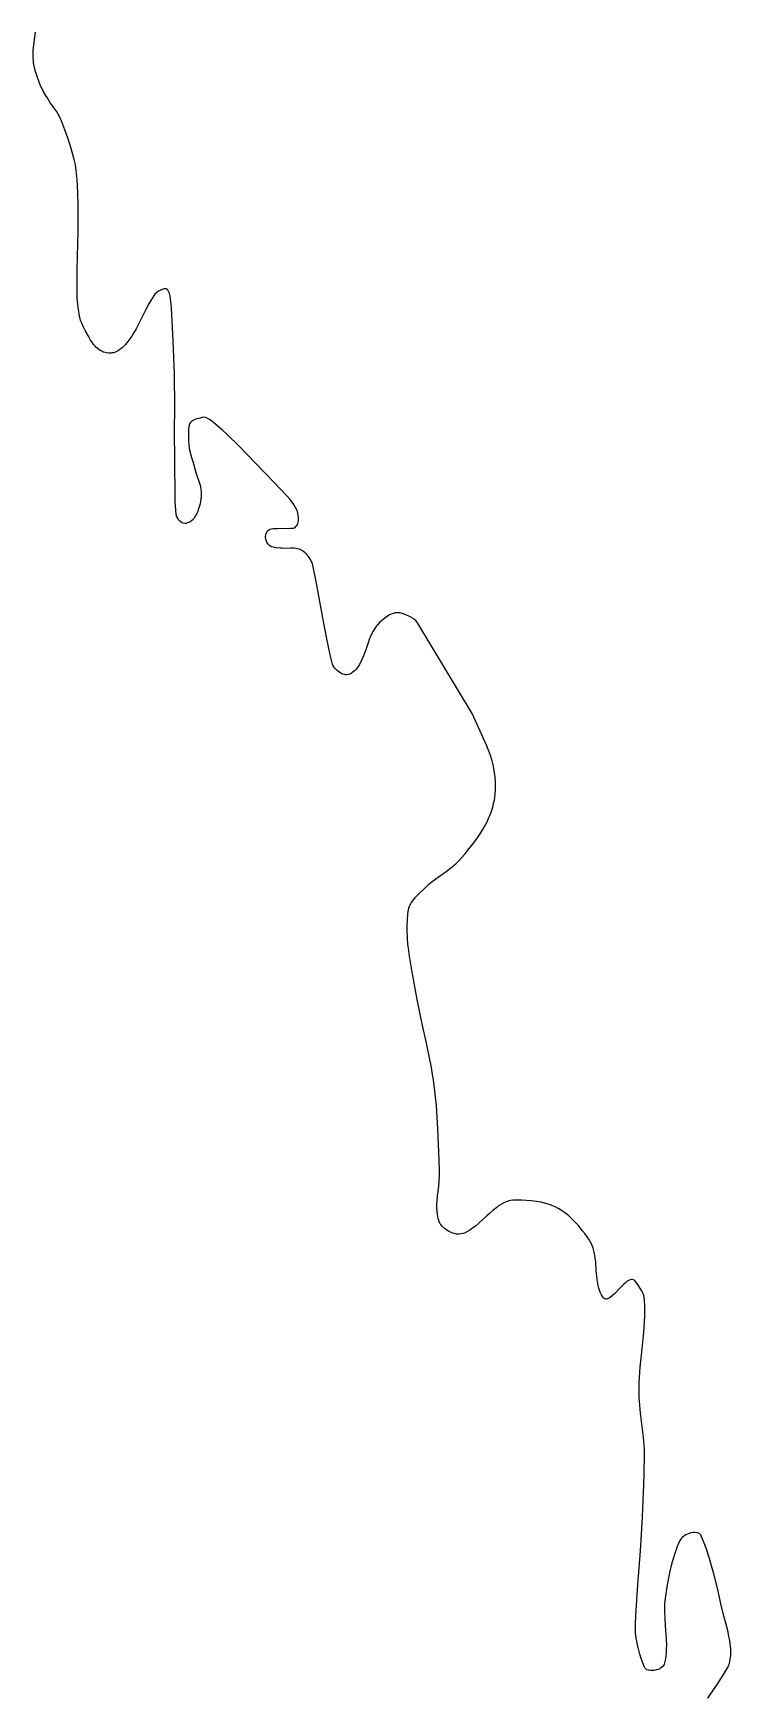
# Model space of a CAD drawing. Header units: millimetres. Extents: x 642261 to 742091, y 6812581 to 6930561.
# Drawn here: x 735624.4 to 735779.1, y 6897575.2 to 6897943.4 of the extents above; entities that cross this region are included whole.
import ezdxf

# ---------------------------------------------------------------- set-up
doc = ezdxf.new("R2010")
doc.units = ezdxf.units.MM
doc.layers.add('LimiteAreaMunicipio', color=10, linetype='Continuous')
doc.layers.add('LimiteRegional', color=10, linetype='Continuous')

# ---------------------------------------------------------------- blocks, each defined once
blk = doc.blocks.new('compartilhadora_AUTOCAD_OD_1_FMEBLOCK2')
at = {"layer": 'LimiteAreaMunicipio', "color": 7, "linetype": 'Continuous'}
blk.add_lwpolyline([(5898.67825, 483.9936), (5900.63615, 486.7847), (5901.56115, 488.2267), (5902.09125, 489.0636), (5902.79425, 490.1856), (5903.10515, 490.7587), (5903.36415, 491.3456), (5903.46825, 491.6448), (5903.58715, 492.1026), (5903.66805, 492.5506), (5903.76725, 493.4526), (5903.79125, 494.3626), (5903.77115, 494.9736), (5903.74205, 495.3816), (5903.65215, 496.2016), (5903.50615, 497.1286), (5903.38615, 497.7487), (5903.10515, 498.9917), (5902.11715, 502.7247), (5901.67225, 504.5777), (5900.98315, 507.6906), (5900.61615, 509.2386), (5900.02815, 511.5466), (5899.38515, 513.8327), (5899.03915, 514.9667), (5898.29225, 517.2107), (5897.88705, 518.3207), (5897.23825, 519.9687), (5897.12575, 520.1712), (5896.89065, 520.4108), (5896.64025, 520.5546), (5896.41025, 520.6347), (5896.24415, 520.6706), (5895.88715, 520.7056), (5895.60115, 520.6996), (5895.40615, 520.6826), (5895.00515, 520.6136), (5894.73525, 520.5457), (5894.20215, 520.3596), (5893.81815, 520.1806), (5893.45915, 519.9707), (5893.29215, 519.8556), (5892.98815, 519.6057), (5892.85415, 519.4728), (5892.67715, 519.2637), (5892.47805, 518.9315), (5891.90325, 517.5866), (5891.56315, 516.6856), (5891.35315, 516.0836), (5890.97115, 514.8747), (5890.71425, 513.9658), (5890.26815, 512.1376), (5889.89415, 510.3017), (5889.67505, 509.0726), (5889.28025, 506.6057), (5889.20615, 506.0576), (5889.11415, 504.9567), (5889.08325, 503.8476), (5889.09115, 503.1046), (5889.15515, 501.6146), (5889.25915, 500.1186), (5889.40515, 498.1236), (5889.46015, 497.1266), (5889.49615, 495.6377), (5889.48305, 494.8956), (5889.42725, 493.9106), (5889.37915, 493.4208), (5889.28015, 492.6877), (5889.04415, 491.5432), (5888.93125, 491.2846), (5888.79415, 491.0927), (5888.68315, 490.9726), (5888.41915, 490.7506), (5888.19015, 490.6026), (5888.02515, 490.5137), (5887.67115, 490.3578), (5887.29315, 490.2357), (5886.77215, 490.1277), (5886.51015, 490.0987), (5886.12615, 490.0896), (5885.94115, 490.1006), (5885.58915, 490.1556), (5885.42515, 490.2006), (5885.19915, 490.2897), (5884.91215, 490.4747), (5884.73065, 490.6792), (5884.62715, 490.8747), (5883.93915, 492.7797), (5883.63315, 493.7397), (5883.23225, 495.1886), (5883.01205, 496.1596), (5882.91915, 496.6467), (5882.79915, 497.3797), (5882.68415, 498.3586), (5882.64615, 498.8498), (5882.61615, 499.5877), (5882.63615, 500.6977), (5882.80215, 503.5087), (5883.19425, 509.1287), (5883.75225, 516.6237), (5884.00515, 520.3726), (5884.21815, 524.1236), (5884.30325, 526.0008), (5884.50915, 531.2537), (5884.58925, 533.8807), (5884.65215, 537.8167), (5884.62715, 539.1536), (5884.58015, 540.0437), (5884.42815, 541.8227), (5884.22425, 543.6007), (5883.92415, 545.9697), (5883.78015, 547.1547), (5883.59905, 548.9326), (5883.53115, 549.8216), (5883.48705, 550.6556), (5883.45715, 552.3247), (5883.49415, 553.9948), (5883.54925, 555.1086), (5883.71615, 557.3376), (5884.05015, 560.6847), (5884.35805, 563.6607), (5884.49205, 565.1497), (5884.64215, 567.3816), (5884.69525, 568.8697), (5884.70515, 569.6126), (5884.69315, 570.7287), (5884.61325, 572.4006), (5884.54505, 572.8986), (5884.46915, 573.2237), (5884.24925, 573.8566), (5884.11015, 574.1647), (5883.78415, 574.7666), (5883.40815, 575.3497), (5883.13725, 575.7277), (5882.57115, 576.4607), (5882.37415, 576.6566), (5882.18465, 576.7657), (5881.93215, 576.8286), (5881.71725, 576.8186), (5881.43515, 576.7457), (5881.07925, 576.5726), (5880.83315, 576.4136), (5880.32205, 576.0096), (5879.92725, 575.6477), (5879.12215, 574.8325), (5878.05415, 573.7266), (5877.54015, 573.2416), (5877.04915, 572.8457), (5876.81525, 572.6916), (5876.51715, 572.5426), (5876.37415, 572.4947), (5876.16905, 572.4586), (5875.93025, 572.4836), (5875.66915, 572.6221), (5875.51215, 572.7857), (5875.25415, 573.1606), (5875.10005, 573.4216), (5874.83215, 573.9706), (5874.71715, 574.2576), (5874.52015, 574.8527), (5874.36325, 575.4737), (5874.27715, 575.8997), (5874.14305, 576.7766), (5874.06815, 577.4506), (5873.95715, 578.8277), (5873.81915, 580.6757), (5873.72115, 581.5836), (5873.58425, 582.4697), (5873.49715, 582.9017), (5873.27525, 583.7366), (5873.13715, 584.1376), (5872.89215, 584.7166), (5872.59305, 585.2636), (5872.42315, 585.5237), (5871.38515, 586.9757), (5870.84115, 587.6936), (5869.97915, 588.7497), (5869.04625, 589.7677), (5868.54915, 590.2587), (5867.84815, 590.8907), (5867.47915, 591.1956), (5866.90415, 591.6388), (5865.98315, 592.2656), (5865.61115, 592.4897), (5864.85315, 592.8917), (5864.07715, 593.2337), (5863.55215, 593.4306), (5862.48715, 593.7577), (5861.68015, 593.9486), (5861.14115, 594.0527), (5860.06115, 594.2116), (5859.52415, 594.2687), (5858.45825, 594.3447), (5857.41215, 594.3786), (5855.41415, 594.3668), (5854.91515, 594.3206), (5854.58315, 594.2537), (5854.36315, 594.1936), (5853.92315, 594.0407), (5853.59415, 593.8977), (5852.93925, 593.5477), (5852.28615, 593.1226), (5851.85225, 592.8057), (5850.98815, 592.1047), (5850.28625, 591.4747), (5849.69915, 590.9476), (5847.99315, 589.3776), (5847.14415, 588.6506), (5846.29715, 588.0067), (5845.87415, 587.7246), (5845.24015, 587.3637), (5844.67815, 587.1136), (5844.39715, 587.0176), (5843.97515, 586.9127), (5843.55415, 586.8567), (5843.34315, 586.8496), (5842.92115, 586.8767), (5842.71115, 586.9126), (5842.39515, 586.9957), (5841.87015, 587.1906), (5841.59815, 587.3116), (5841.18915, 587.5236), (5840.58815, 587.9037), (5840.21015, 588.1985), (5840.03115, 588.3577), (5839.78015, 588.6106), (5839.48115, 588.9746), (5839.35015, 589.1676), (5839.18015, 589.4706), (5839.04615, 589.7897), (5838.99315, 589.9546), (5838.88515, 590.3686), (5838.72415, 591.1987), (5838.63115, 592.0286), (5838.60115, 592.5817), (5838.60375, 593.2949), (5838.60515, 593.6887), (5838.63315, 594.2426), (5838.72715, 595.3496), (5838.83685, 596.3018), (5838.98215, 597.5636), (5839.09715, 598.6696), (5839.17115, 599.7757), (5839.18525, 600.3286), (5839.17015, 601.1567), (5839.00715, 605.0366), (5838.79215, 610.2106), (5838.65025, 612.7976), (5838.46525, 615.3817), (5838.35125, 616.6736), (5838.14815, 618.6107), (5837.81815, 621.0746), (5837.55515, 622.7097), (5837.36425, 623.7957), (5836.94925, 625.9627), (5836.26815, 629.2016), (5835.31415, 633.5096), (5834.84315, 635.6637), (5834.18015, 638.9007), (5833.87915, 640.5237), (5832.91815, 645.8197), (5832.49215, 648.4917), (5832.26215, 650.2746), (5832.16915, 651.1657), (5832.06215, 652.5017), (5831.98915, 654.2786), (5831.98715, 655.1647), (5832.03215, 656.4897), (5832.14015, 657.8087), (5832.22015, 658.4656), (5832.25815, 658.6968), (5832.37205, 659.1466), (5832.53215, 659.5806), (5832.66215, 659.8616), (5832.97215, 660.4056), (5833.24205, 660.7987), (5833.43715, 661.0546), (5833.85725, 661.5556), (5834.54205, 662.2807), (5835.96315, 663.6806), (5836.73615, 664.4026), (5837.27015, 664.8476), (5838.36815, 665.6777), (5840.61425, 667.2507), (5841.71715, 668.0846), (5842.43115, 668.6897), (5842.77825, 669.0107), (5843.28515, 669.5228), (5844.75915, 671.1478), (5845.47015, 671.9796), (5846.49505, 673.2537), (5847.45925, 674.5556), (5847.91525, 675.2186), (5848.76625, 676.5666), (5849.15915, 677.2517), (5849.70415, 678.2927), (5850.14015, 679.2326), (5850.34025, 679.7077), (5850.61515, 680.4266), (5850.97105, 681.5197), (5851.25415, 682.6286), (5851.36715, 683.1896), (5851.44015, 683.6267), (5851.54915, 684.5126), (5851.61015, 685.4126), (5851.62415, 686.0187), (5851.59225, 687.2417), (5851.51715, 688.1636), (5851.44515, 688.7798), (5851.24625, 690.0087), (5851.12105, 690.6196), (5850.82225, 691.8316), (5850.46215, 693.0217), (5850.19015, 693.7997), (5849.99615, 694.3096), (5849.57615, 695.3077), (5846.43015, 702.3236), (5834.28925, 722.4016), (5834.06525, 722.7167), (5833.89415, 722.9066), (5833.50625, 723.2447), (5833.29325, 723.3956), (5832.83625, 723.6667), (5832.35115, 723.9056), (5831.34915, 724.3277), (5830.90825, 724.4826), (5830.68115, 724.5446), (5830.33715, 724.6127), (5829.82215, 724.6556), (5829.48415, 724.6387), (5829.31815, 724.6158), (5829.07515, 724.5597), (5828.47215, 724.3437), (5828.08225, 724.1537), (5827.82815, 724.0087), (5827.33025, 723.6776), (5826.63725, 723.1556), (5826.31125, 722.8876), (5825.84915, 722.4627), (5825.42115, 721.9967), (5825.22015, 721.7427), (5824.67015, 720.9466), (5824.42315, 720.5397), (5824.08725, 719.9136), (5823.79115, 719.2676), (5823.71375, 719.076), (5823.65715, 718.9357), (5823.32315, 717.9746), (5822.91415, 716.6836), (5822.69115, 716.0436), (5822.30715, 715.0777), (5822.03015, 714.4436), (5821.42615, 713.1847), (5821.28915, 712.9367), (5820.97015, 712.4766), (5820.59815, 712.0556), (5820.32715, 711.7947), (5819.74525, 711.3116), (5819.59015, 711.2057), (5819.24725, 711.0408), (5818.87015, 710.9367), (5818.52115, 710.8976), (5818.34515, 710.8976), (5818.08415, 710.9215), (5817.70715, 711.0126), (5817.53115, 711.0846), (5817.28615, 711.2236), (5816.78315, 711.5926), (5816.54115, 711.7927), (5816.19815, 712.1126), (5815.89215, 712.4586), (5815.75615, 712.6416), (5815.52515, 713.0297), (5815.43415, 713.2337), (5815.33115, 713.5557), (5814.91815, 715.3307), (5814.17415, 718.8896), (5813.86335, 720.46), (5813.81615, 720.6988), (5813.13215, 724.3227), (5811.78115, 731.5736), (5811.05515, 735.1957), (5810.98415, 735.4826), (5810.78425, 736.0317), (5810.51015, 736.5526), (5810.28815, 736.8866), (5810.12315, 737.1056), (5809.75225, 737.5357), (5809.33125, 737.9407), (5809.11115, 738.1186), (5808.76915, 738.3546), (5808.23015, 738.6388), (5807.65715, 738.8386), (5807.35715, 738.9076), (5806.97615, 738.9627), (5806.72225, 738.9826), (5806.21115, 738.9897), (5804.67415, 738.9257), (5804.16405, 738.9356), (5803.91015, 738.9566), (5802.83725, 739.0536), (5802.30815, 739.1577), (5801.95715, 739.2827), (5801.78315, 739.3666), (5801.52115, 739.5247), (5801.35015, 739.6566), (5801.07305, 739.9577), (5800.87015, 740.2916), (5800.77015, 740.5247), (5800.63415, 740.9907), (5800.58215, 741.3836), (5800.57915, 741.5947), (5800.61015, 741.9156), (5800.69215, 742.2316), (5800.75425, 742.3836), (5800.92415, 742.6656), (5801.03525, 742.7937), (5801.23515, 742.9626), (5801.45515, 743.0957), (5801.60215, 743.1637), (5801.89815, 743.2587), (5802.34325, 743.3226), (5803.24415, 743.3437), (5806.09415, 743.3797), (5806.32515, 743.3787), (5806.63015, 743.3787), (5806.78115, 743.4027), (5807.00615, 743.4966), (5807.11815, 743.5796), (5807.32915, 743.7866), (5807.44715, 743.9286), (5807.63615, 744.2217), (5807.70725, 744.3727), (5807.81225, 744.6787), (5807.87015, 744.9887), (5807.88915, 745.1966), (5807.88525, 745.6096), (5807.80425, 746.3547), (5807.72915, 746.7297), (5807.56525, 747.2896), (5807.32825, 747.8387), (5807.17815, 748.1066), (5806.68325, 748.8756), (5806.42925, 749.2336), (5806.03425, 749.7456), (5805.39025, 750.4777), (5800.70015, 755.4086), (5798.34115, 757.8546), (5794.76425, 761.4887), (5791.98715, 764.2208), (5791.03325, 765.1027), (5789.06115, 766.8017), (5788.38515, 767.3266), (5788.02825, 767.5607), (5787.47015, 767.8666), (5787.23115, 767.9491), (5786.91615, 767.9877), (5786.52115, 767.9557), (5786.25615, 767.9007), (5785.73815, 767.7506), (5785.08515, 767.5466), (5784.76815, 767.4277), (5784.46725, 767.2796), (5784.32615, 767.1907), (5784.06515, 766.9766), (5783.94725, 766.8477), (5783.79015, 766.6226), (5783.66725, 766.3826), (5783.60515, 766.2227), (5783.52015, 765.9016), (5783.46825, 765.4186), (5783.48915, 764.4486), (5783.50915, 762.8077), (5783.55115, 761.9877), (5783.65515, 761.1727), (5783.74015, 760.7677), (5784.17525, 759.0848), (5784.48615, 757.9777), (5785.13615, 755.7737), (5786.05225, 752.9237), (5786.13645, 752.587), (5786.23915, 752.0126), (5786.29315, 751.3936), (5786.30415, 750.9797), (5786.27715, 750.1586), (5786.25315, 749.8847), (5786.17215, 749.3397), (5786.05315, 748.7986), (5785.73615, 747.7196), (5785.47315, 746.9856), (5785.32415, 746.6336), (5785.06015, 746.1196), (5784.73415, 745.6167), (5784.54215, 745.3667), (5784.42315, 745.2326), (5784.16315, 745.0057), (5783.88015, 744.8247), (5783.68415, 744.7257), (5783.28115, 744.5657), (5783.00415, 744.4916), (5782.85715, 744.4717), (5782.63315, 744.4637), (5782.29615, 744.5135), (5782.02725, 744.6207), (5781.82725, 744.7526), (5781.50215, 745.0466), (5781.35915, 745.2016), (5781.16915, 745.4426), (5780.94715, 745.8276), (5780.84425, 746.0996), (5780.80715, 746.2406), (5780.77115, 746.4596), (5780.59315, 748.3766), (5780.53715, 749.3356), (5780.49715, 750.7767), (5780.44415, 757.9767), (5780.43455, 758.7118), (5780.35825, 764.6337), (5780.37315, 766.3976), (5780.43215, 768.7507), (5780.44925, 769.9276), (5780.44925, 771.8846), (5780.40615, 775.7997), (5780.37215, 777.6216), (5780.26415, 781.2656), (5780.11415, 784.9086), (5779.74515, 792.1936), (5779.66415, 793.0806), (5779.39015, 794.8447), (5779.26215, 795.4656), (5779.15515, 795.7657), (5778.99815, 796.0587), (5778.89625, 796.2036), (5778.76265, 796.3336), (5778.56215, 796.4467), (5778.29225, 796.5086), (5778.05015, 796.5036), (5777.77615, 796.4326), (5777.16615, 796.1295), (5776.86315, 795.9487), (5776.43225, 795.6317), (5776.05115, 795.2557), (5775.88625, 795.0426), (5775.15015, 793.9207), (5774.70015, 793.1687), (5773.86215, 791.6318), (5773.19315, 790.2898), (5772.32025, 788.4927), (5771.86115, 787.6036), (5771.29125, 786.6326), (5770.87815, 786.0058), (5770.00015, 784.7747), (5769.48625, 784.1317), (5769.21125, 783.8357), (5768.76325, 783.4147), (5768.26025, 783.0157), (5767.98315, 782.8227), (5767.75015, 782.6787), (5767.27105, 782.4536), (5766.78125, 782.3077), (5766.45325, 782.2517), (5766.23615, 782.2327), (5765.80815, 782.2337), (5765.28515, 782.2956), (5765.02415, 782.3507), (5764.63415, 782.4656), (5764.24915, 782.6217), (5764.05915, 782.7157), (5763.68415, 782.9387), (5763.50015, 783.0676), (5763.22915, 783.2847), (5762.93025, 783.5606), (5762.74925, 783.7467), (5762.42415, 784.1237), (5762.00915, 784.7057), (5761.76315, 785.1087), (5761.29015, 785.9536), (5760.58425, 787.2237), (5760.24815, 787.8586), (5759.79915, 788.8287), (5759.66625, 789.1856), (5759.55115, 789.4946), (5759.44715, 789.8366), (5759.32015, 790.3607), (5759.19515, 791.0207), (5758.99915, 792.3426), (5758.86915, 793.6656), (5758.81705, 794.5033), (5758.77315, 796.3196), (5758.79715, 800.7717), (5758.99515, 809.2086), (5759.02525, 811.7576), (5759.02405, 813.0316), (5759.00115, 814.9427), (5758.91225, 817.8096), (5758.75115, 820.6757), (5758.64015, 822.1087), (5758.57515, 822.7277), (5758.38415, 823.9538), (5758.12215, 825.1687), (5757.91915, 825.9727), (5757.46325, 827.5736), (5757.02015, 828.9846), (5756.70625, 829.9147), (5756.03515, 831.7636), (5755.35225, 833.5087), (5754.97615, 834.3647), (5754.55815, 835.2027), (5754.33025, 835.6137), (5754.17715, 835.8627), (5753.84525, 836.3406), (5753.13925, 837.2676), (5752.80515, 837.7446), (5752.09215, 838.8646), (5751.74915, 839.4337), (5751.25805, 840.3056), (5751.08005, 840.6536), (5750.75115, 841.3587), (5750.45415, 842.0767), (5749.91215, 843.5426), (5749.61315, 844.4317), (5749.48015, 844.8776), (5749.30715, 845.5526), (5749.17425, 846.2356), (5749.12615, 846.5816), (5749.08005, 847.0188), (5749.03015, 847.8957), (5749.02925, 848.7757), (5749.05315, 849.3616), (5749.15325, 850.5277), (5749.31315, 851.7527), (5749.55715, 853.3837)], dxfattribs=at)

msp = doc.modelspace()

# ---------------------------------------------------------------- linework, layer by layer
at = {"layer": 'LimiteRegional', "color": 7, "linetype": 'Continuous'}
msp.add_lwpolyline([(735774.0211, 6897574.222), (735775.979, 6897577.0131), (735776.904, 6897578.4551), (735777.4341, 6897579.292), (735778.1371, 6897580.414), (735778.448, 6897580.9871), (735778.707, 6897581.574), (735778.8111, 6897581.8732), (735778.93, 6897582.331), (735779.0109, 6897582.779), (735779.1101, 6897583.681), (735779.1341, 6897584.591), (735779.114, 6897585.202), (735779.0849, 6897585.61), (735778.995, 6897586.43), (735778.849, 6897587.357), (735778.729, 6897587.9771), (735778.448, 6897589.2201), (735777.46, 6897592.9531), (735777.0151, 6897594.8061), (735776.326, 6897597.919), (735775.959, 6897599.467), (735775.371, 6897601.775), (735774.728, 6897604.0611), (735774.382, 6897605.1951), (735773.6351, 6897607.4391), (735773.2299, 6897608.5491), (735772.5811, 6897610.1971), (735772.4686, 6897610.3996), (735772.2335, 6897610.6392), (735771.9831, 6897610.783), (735771.7531, 6897610.8631), (735771.587, 6897610.899), (735771.23, 6897610.934), (735770.944, 6897610.928), (735770.749, 6897610.911), (735770.348, 6897610.842), (735770.0781, 6897610.7741), (735769.545, 6897610.588), (735769.161, 6897610.409), (735768.802, 6897610.1991), (735768.635, 6897610.084), (735768.331, 6897609.8341), (735768.197, 6897609.7012), (735768.02, 6897609.4921), (735767.8209, 6897609.1599), (735767.2461, 6897607.815), (735766.906, 6897606.914), (735766.696, 6897606.312), (735766.314, 6897605.1031), (735766.0571, 6897604.1942), (735765.611, 6897602.366), (735765.237, 6897600.5301), (735765.0179, 6897599.301), (735764.6231, 6897596.8341), (735764.549, 6897596.286), (735764.457, 6897595.1851), (735764.4261, 6897594.076), (735764.434, 6897593.333), (735764.498, 6897591.843), (735764.602, 6897590.347), (735764.748, 6897588.352), (735764.803, 6897587.355), (735764.839, 6897585.8661), (735764.8259, 6897585.124), (735764.7701, 6897584.139), (735764.722, 6897583.6492), (735764.623, 6897582.9161), (735764.387, 6897581.7716), (735764.2741, 6897581.513), (735764.137, 6897581.3211), (735764.026, 6897581.201), (735763.762, 6897580.979), (735763.533, 6897580.831), (735763.368, 6897580.7421), (735763.014, 6897580.5862), (735762.636, 6897580.4641), (735762.115, 6897580.3561), (735761.853, 6897580.3271), (735761.469, 6897580.318), (735761.284, 6897580.329), (735760.932, 6897580.384), (735760.768, 6897580.429), (735760.542, 6897580.5181), (735760.255, 6897580.7031), (735760.0735, 6897580.9076), (735759.97, 6897581.1031), (735759.282, 6897583.0081), (735758.976, 6897583.9681), (735758.5751, 6897585.417), (735758.3549, 6897586.388), (735758.262, 6897586.8751), (735758.142, 6897587.6081), (735758.027, 6897588.587), (735757.989, 6897589.0782), (735757.959, 6897589.8161), (735757.979, 6897590.9261), (735758.145, 6897593.7371), (735758.5371, 6897599.3571), (735759.0951, 6897606.8521), (735759.348, 6897610.601), (735759.561, 6897614.352), (735759.6461, 6897616.2292), (735759.852, 6897621.4821), (735759.9321, 6897624.1091), (735759.995, 6897628.0451), (735759.97, 6897629.382), (735759.923, 6897630.2721), (735759.771, 6897632.0511), (735759.5671, 6897633.8291), (735759.267, 6897636.1981), (735759.123, 6897637.3831), (735758.9419, 6897639.161), (735758.874, 6897640.05), (735758.8299, 6897640.884), (735758.8, 6897642.5531), (735758.837, 6897644.2232), (735758.8921, 6897645.337), (735759.059, 6897647.566), (735759.393, 6897650.9131), (735759.7009, 6897653.8891), (735759.8349, 6897655.3781), (735759.985, 6897657.61), (735760.0381, 6897659.0981), (735760.048, 6897659.841), (735760.036, 6897660.9571), (735759.9561, 6897662.629), (735759.8879, 6897663.127), (735759.812, 6897663.4521), (735759.5921, 6897664.085), (735759.453, 6897664.3931), (735759.127, 6897664.995), (735758.751, 6897665.5781), (735758.4801, 6897665.9561), (735757.914, 6897666.6891), (735757.717, 6897666.885), (735757.5275, 6897666.9941), (735757.275, 6897667.057), (735757.0601, 6897667.047), (735756.778, 6897666.9741), (735756.4221, 6897666.801), (735756.176, 6897666.642), (735755.6649, 6897666.238), (735755.2701, 6897665.8761), (735754.465, 6897665.0609), (735753.397, 6897663.955), (735752.883, 6897663.47), (735752.392, 6897663.0741), (735752.1581, 6897662.92), (735751.86, 6897662.771), (735751.717, 6897662.7231), (735751.5119, 6897662.687), (735751.2731, 6897662.712), (735751.012, 6897662.8505), (735750.855, 6897663.0141), (735750.597, 6897663.389), (735750.4429, 6897663.65), (735750.175, 6897664.199), (735750.06, 6897664.486), (735749.863, 6897665.0811), (735749.7061, 6897665.7021), (735749.62, 6897666.1281), (735749.4859, 6897667.005), (735749.411, 6897667.679), (735749.3, 6897669.0561), (735749.162, 6897670.9041), (735749.064, 6897671.812), (735748.9271, 6897672.6981), (735748.84, 6897673.1301), (735748.6181, 6897673.965), (735748.48, 6897674.366), (735748.235, 6897674.945), (735747.9359, 6897675.492), (735747.766, 6897675.7521), (735746.728, 6897677.2041), (735746.184, 6897677.922), (735745.322, 6897678.9781), (735744.3891, 6897679.9961), (735743.892, 6897680.4871), (735743.191, 6897681.1191), (735742.822, 6897681.424), (735742.247, 6897681.8672), (735741.326, 6897682.494), (735740.954, 6897682.7181), (735740.196, 6897683.1201), (735739.42, 6897683.4621), (735738.895, 6897683.659), (735737.83, 6897683.9861), (735737.023, 6897684.177), (735736.484, 6897684.2811), (735735.404, 6897684.44), (735734.867, 6897684.4971), (735733.8011, 6897684.5731), (735732.755, 6897684.607), (735730.757, 6897684.5952), (735730.258, 6897684.549), (735729.926, 6897684.4821), (735729.706, 6897684.422), (735729.266, 6897684.2691), (735728.937, 6897684.1261), (735728.2821, 6897683.7761), (735727.629, 6897683.351), (735727.1951, 6897683.0341), (735726.331, 6897682.3331), (735725.6291, 6897681.7031), (735725.042, 6897681.176), (735723.336, 6897679.606), (735722.487, 6897678.879), (735721.64, 6897678.2351), (735721.217, 6897677.953), (735720.583, 6897677.5921), (735720.021, 6897677.342), (735719.74, 6897677.246), (735719.318, 6897677.1411), (735718.897, 6897677.0851), (735718.686, 6897677.078), (735718.264, 6897677.1051), (735718.054, 6897677.141), (735717.738, 6897677.2241), (735717.213, 6897677.419), (735716.941, 6897677.54), (735716.532, 6897677.752), (735715.931, 6897678.1321), (735715.553, 6897678.4269), (735715.374, 6897678.5861), (735715.123, 6897678.839), (735714.824, 6897679.203), (735714.693, 6897679.396), (735714.523, 6897679.699), (735714.389, 6897680.0181), (735714.336, 6897680.183), (735714.228, 6897680.597), (735714.067, 6897681.4271), (735713.974, 6897682.257), (735713.944, 6897682.8101), (735713.9466, 6897683.5233), (735713.948, 6897683.9171), (735713.976, 6897684.471), (735714.07, 6897685.578), (735714.1797, 6897686.5302), (735714.325, 6897687.792), (735714.44, 6897688.898), (735714.514, 6897690.0041), (735714.5281, 6897690.557), (735714.513, 6897691.3851), (735714.35, 6897695.265), (735714.135, 6897700.439), (735713.9931, 6897703.026), (735713.8081, 6897705.6101), (735713.6941, 6897706.902), (735713.491, 6897708.8391), (735713.161, 6897711.303), (735712.898, 6897712.9381), (735712.7071, 6897714.0241), (735712.2921, 6897716.1911), (735711.611, 6897719.43), (735710.657, 6897723.738), (735710.186, 6897725.8921), (735709.523, 6897729.1291), (735709.222, 6897730.7521), (735708.261, 6897736.0481), (735707.835, 6897738.7201), (735707.605, 6897740.503), (735707.512, 6897741.3941), (735707.405, 6897742.7301), (735707.332, 6897744.507), (735707.33, 6897745.3931), (735707.375, 6897746.7181), (735707.483, 6897748.0371), (735707.563, 6897748.694), (735707.601, 6897748.9252), (735707.7149, 6897749.375), (735707.875, 6897749.809), (735708.005, 6897750.09), (735708.315, 6897750.634), (735708.5849, 6897751.0271), (735708.78, 6897751.283), (735709.2001, 6897751.784), (735709.8849, 6897752.5091), (735711.306, 6897753.909), (735712.079, 6897754.631), (735712.613, 6897755.076), (735713.711, 6897755.9061), (735715.9571, 6897757.4791), (735717.06, 6897758.313), (735717.774, 6897758.9181), (735718.1211, 6897759.2391), (735718.628, 6897759.7512), (735720.102, 6897761.3762), (735720.813, 6897762.208), (735721.8379, 6897763.4821), (735722.8021, 6897764.784), (735723.2581, 6897765.447), (735724.1091, 6897766.795), (735724.502, 6897767.4801), (735725.047, 6897768.5211), (735725.483, 6897769.461), (735725.6831, 6897769.9361), (735725.958, 6897770.655), (735726.3139, 6897771.7481), (735726.597, 6897772.857), (735726.71, 6897773.418), (735726.783, 6897773.8551), (735726.892, 6897774.741), (735726.953, 6897775.641), (735726.967, 6897776.2471), (735726.9351, 6897777.4701), (735726.86, 6897778.392), (735726.788, 6897779.0082), (735726.5891, 6897780.2371), (735726.4639, 6897780.848), (735726.1651, 6897782.06), (735725.805, 6897783.2501), (735725.533, 6897784.0281), (735725.339, 6897784.538), (735724.919, 6897785.5361), (735721.773, 6897792.552), (735709.6321, 6897812.63), (735709.4081, 6897812.9451), (735709.237, 6897813.135), (735708.8491, 6897813.4731), (735708.6361, 6897813.624), (735708.1791, 6897813.8951), (735707.694, 6897814.134), (735706.692, 6897814.5561), (735706.2511, 6897814.711), (735706.024, 6897814.773), (735705.68, 6897814.8411), (735705.165, 6897814.884), (735704.827, 6897814.8671), (735704.661, 6897814.8442), (735704.418, 6897814.7881), (735703.815, 6897814.5721), (735703.4251, 6897814.3821), (735703.171, 6897814.2371), (735702.6731, 6897813.906), (735701.9801, 6897813.384), (735701.6541, 6897813.116), (735701.192, 6897812.6911), (735700.764, 6897812.2251), (735700.563, 6897811.9711), (735700.013, 6897811.175), (735699.766, 6897810.7681), (735699.4301, 6897810.142), (735699.134, 6897809.496), (735699.0566, 6897809.3044), (735699, 6897809.1641), (735698.666, 6897808.203), (735698.257, 6897806.912), (735698.034, 6897806.272), (735697.65, 6897805.3061), (735697.373, 6897804.672), (735696.769, 6897803.4131), (735696.632, 6897803.1651), (735696.313, 6897802.705), (735695.941, 6897802.284), (735695.67, 6897802.0231), (735695.0881, 6897801.54), (735694.933, 6897801.4341), (735694.5901, 6897801.2692), (735694.213, 6897801.1651), (735693.864, 6897801.126), (735693.688, 6897801.126), (735693.427, 6897801.1499), (735693.05, 6897801.241), (735692.874, 6897801.313), (735692.629, 6897801.452), (735692.126, 6897801.821), (735691.884, 6897802.0211), (735691.541, 6897802.341), (735691.235, 6897802.687), (735691.099, 6897802.87), (735690.868, 6897803.2581), (735690.777, 6897803.4621), (735690.674, 6897803.7841), (735690.261, 6897805.5591), (735689.517, 6897809.118), (735689.2062, 6897810.6884), (735689.159, 6897810.9272), (735688.475, 6897814.5511), (735687.124, 6897821.802), (735686.398, 6897825.4241), (735686.327, 6897825.711), (735686.1271, 6897826.2601), (735685.853, 6897826.781), (735685.631, 6897827.115), (735685.466, 6897827.334), (735685.0951, 6897827.7641), (735684.6741, 6897828.1691), (735684.454, 6897828.347), (735684.112, 6897828.583), (735683.573, 6897828.8672), (735683, 6897829.067), (735682.7, 6897829.136), (735682.319, 6897829.1911), (735682.0651, 6897829.211), (735681.554, 6897829.2181), (735680.017, 6897829.1541), (735679.5069, 6897829.164), (735679.253, 6897829.185), (735678.1801, 6897829.282), (735677.651, 6897829.3861), (735677.3, 6897829.5111), (735677.126, 6897829.595), (735676.864, 6897829.7531), (735676.693, 6897829.885), (735676.4159, 6897830.1861), (735676.213, 6897830.52), (735676.113, 6897830.7531), (735675.977, 6897831.2191), (735675.925, 6897831.612), (735675.922, 6897831.8231), (735675.953, 6897832.144), (735676.035, 6897832.46), (735676.0971, 6897832.612), (735676.267, 6897832.894), (735676.3781, 6897833.0221), (735676.578, 6897833.191), (735676.798, 6897833.3241), (735676.945, 6897833.3921), (735677.241, 6897833.4871), (735677.6861, 6897833.551), (735678.587, 6897833.5721), (735681.437, 6897833.6081), (735681.668, 6897833.6071), (735681.973, 6897833.6071), (735682.124, 6897833.6311), (735682.349, 6897833.725), (735682.461, 6897833.808), (735682.672, 6897834.015), (735682.79, 6897834.157), (735682.979, 6897834.4501), (735683.0501, 6897834.6011), (735683.1551, 6897834.9071), (735683.213, 6897835.2171), (735683.232, 6897835.425), (735683.2281, 6897835.838), (735683.1471, 6897836.5831), (735683.072, 6897836.9581), (735682.9081, 6897837.518), (735682.6711, 6897838.0671), (735682.521, 6897838.335), (735682.0261, 6897839.104), (735681.7721, 6897839.462), (735681.3771, 6897839.974), (735680.7331, 6897840.7061), (735676.043, 6897845.637), (735673.684, 6897848.083), (735670.1071, 6897851.7171), (735667.33, 6897854.4492), (735666.3761, 6897855.3311), (735664.404, 6897857.0301), (735663.728, 6897857.555), (735663.3711, 6897857.7891), (735662.813, 6897858.095), (735662.574, 6897858.1775), (735662.259, 6897858.2161), (735661.864, 6897858.1841), (735661.599, 6897858.1291), (735661.081, 6897857.979), (735660.428, 6897857.775), (735660.111, 6897857.6561), (735659.8101, 6897857.508), (735659.669, 6897857.4191), (735659.408, 6897857.205), (735659.2901, 6897857.0761), (735659.133, 6897856.851), (735659.0101, 6897856.611), (735658.948, 6897856.4511), (735658.863, 6897856.13), (735658.8111, 6897855.647), (735658.832, 6897854.677), (735658.852, 6897853.0361), (735658.894, 6897852.2161), (735658.998, 6897851.4011), (735659.083, 6897850.9961), (735659.5181, 6897849.3132), (735659.829, 6897848.2061), (735660.479, 6897846.0021), (735661.3951, 6897843.1521), (735661.4793, 6897842.8154), (735661.582, 6897842.241), (735661.636, 6897841.622), (735661.647, 6897841.2081), (735661.62, 6897840.387), (735661.596, 6897840.1131), (735661.515, 6897839.5681), (735661.396, 6897839.027), (735661.079, 6897837.948), (735660.816, 6897837.214), (735660.667, 6897836.862), (735660.403, 6897836.348), (735660.077, 6897835.8451), (735659.885, 6897835.5951), (735659.766, 6897835.461), (735659.506, 6897835.2341), (735659.223, 6897835.0531), (735659.027, 6897834.9541), (735658.624, 6897834.7941), (735658.347, 6897834.72), (735658.2, 6897834.7001), (735657.976, 6897834.6921), (735657.639, 6897834.7419), (735657.3701, 6897834.8491), (735657.1701, 6897834.981), (735656.845, 6897835.275), (735656.702, 6897835.43), (735656.512, 6897835.671), (735656.29, 6897836.056), (735656.1871, 6897836.328), (735656.15, 6897836.469), (735656.114, 6897836.688), (735655.936, 6897838.605), (735655.88, 6897839.564), (735655.84, 6897841.0051), (735655.787, 6897848.2051), (735655.7774, 6897848.9402), (735655.7011, 6897854.8621), (735655.716, 6897856.626), (735655.775, 6897858.9791), (735655.7921, 6897860.156), (735655.7921, 6897862.113), (735655.749, 6897866.0281), (735655.715, 6897867.85), (735655.607, 6897871.494), (735655.457, 6897875.137), (735655.088, 6897882.422), (735655.007, 6897883.309), (735654.733, 6897885.0731), (735654.605, 6897885.694), (735654.498, 6897885.9941), (735654.341, 6897886.2871), (735654.2391, 6897886.432), (735654.1055, 6897886.562), (735653.905, 6897886.6751), (735653.6351, 6897886.737), (735653.393, 6897886.732), (735653.119, 6897886.661), (735652.509, 6897886.3579), (735652.206, 6897886.1771), (735651.7751, 6897885.8601), (735651.394, 6897885.4841), (735651.2291, 6897885.271), (735650.493, 6897884.1491), (735650.043, 6897883.3971), (735649.205, 6897881.8602), (735648.536, 6897880.5182), (735647.6631, 6897878.7211), (735647.204, 6897877.832), (735646.6341, 6897876.861), (735646.221, 6897876.2342), (735645.343, 6897875.0031), (735644.8291, 6897874.3601), (735644.5541, 6897874.0641), (735644.1061, 6897873.6431), (735643.6031, 6897873.2441), (735643.326, 6897873.0511), (735643.093, 6897872.9071), (735642.6139, 6897872.682), (735642.1241, 6897872.5361), (735641.7961, 6897872.4801), (735641.579, 6897872.4611), (735641.151, 6897872.4621), (735640.628, 6897872.524), (735640.367, 6897872.5791), (735639.977, 6897872.694), (735639.592, 6897872.8501), (735639.402, 6897872.9441), (735639.027, 6897873.1671), (735638.843, 6897873.296), (735638.572, 6897873.5131), (735638.2731, 6897873.789), (735638.0921, 6897873.9751), (735637.767, 6897874.3521), (735637.352, 6897874.9341), (735637.106, 6897875.3371), (735636.633, 6897876.182), (735635.9271, 6897877.4521), (735635.591, 6897878.087), (735635.142, 6897879.0571), (735635.0091, 6897879.414), (735634.894, 6897879.723), (735634.79, 6897880.065), (735634.663, 6897880.5891), (735634.538, 6897881.2491), (735634.342, 6897882.571), (735634.212, 6897883.894), (735634.1599, 6897884.7317), (735634.116, 6897886.548), (735634.14, 6897891.0001), (735634.338, 6897899.437), (735634.3681, 6897901.986), (735634.3669, 6897903.26), (735634.344, 6897905.1711), (735634.2551, 6897908.038), (735634.094, 6897910.9041), (735633.983, 6897912.3371), (735633.918, 6897912.9561), (735633.727, 6897914.1822), (735633.465, 6897915.3971), (735633.262, 6897916.2011), (735632.8061, 6897917.802), (735632.363, 6897919.213), (735632.0491, 6897920.1431), (735631.378, 6897921.992), (735630.6951, 6897923.7371), (735630.319, 6897924.5931), (735629.901, 6897925.4311), (735629.6731, 6897925.8421), (735629.52, 6897926.0911), (735629.1881, 6897926.569), (735628.4821, 6897927.496), (735628.148, 6897927.973), (735627.435, 6897929.093), (735627.092, 6897929.6621), (735626.6009, 6897930.534), (735626.4229, 6897930.882), (735626.094, 6897931.5871), (735625.797, 6897932.3051), (735625.255, 6897933.771), (735624.956, 6897934.6601), (735624.823, 6897935.106), (735624.65, 6897935.781), (735624.5171, 6897936.464), (735624.469, 6897936.81), (735624.4229, 6897937.2472), (735624.373, 6897938.1241), (735624.3721, 6897939.0041), (735624.396, 6897939.59), (735624.4961, 6897940.7561), (735624.656, 6897941.9811), (735624.9, 6897943.6121)], dxfattribs=at)

# ---------------------------------------------------------------- block references
at = {"layer": 'LimiteAreaMunicipio', "color": 7, "linetype": 'Continuous'}
msp.add_blockref('compartilhadora_AUTOCAD_OD_1_FMEBLOCK2', (729875.3428, 6897090.2284), dxfattribs=at)

doc.saveas('drawing.dxf')
